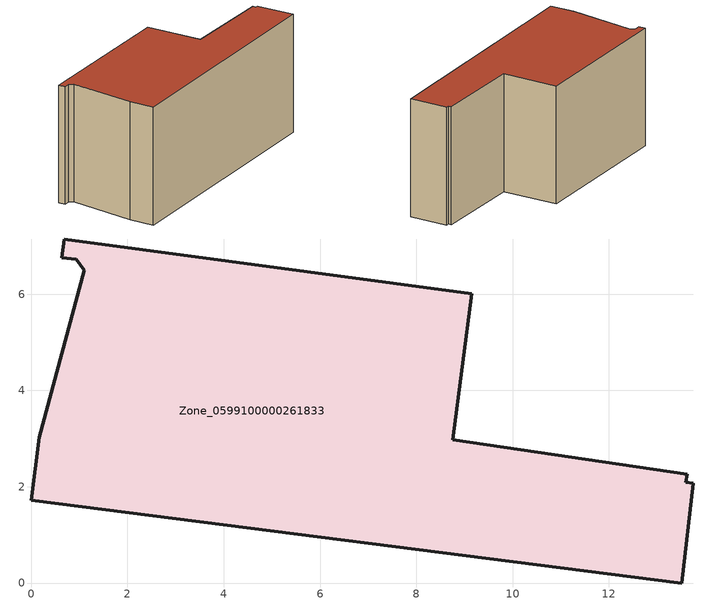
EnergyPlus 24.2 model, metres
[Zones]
Zone_0599100000261833
 floor ground (C_G): 0.64,6.75 0.69,7.14 9.15,6 8.76,2.97 13.62,2.26 13.6,2.09 13.75,2.07 13.51,0 0,1.72 0.17,3.03 1.1,6.49 0.94,6.72 z0
 wall outside (C_F): 0.69,7.14 0.64,6.75 0.94,6.72 1.1,6.49 0.17,3.03 0,1.72 13.51,0 13.75,2.07 13.6,2.09 13.62,2.26 8.76,2.97 9.15,6 0.69,7.14 z0:6.36
 roof outside (C_R): 8.76,2.97 9.15,6 0.69,7.14 0.64,6.75 0.94,6.72 1.1,6.49 0.17,3.03 0,1.72 13.51,0 13.75,2.07 13.6,2.09 13.62,2.26 z6.36
[BUILDING]
Pand.0599100000261833: North Axis=0; Terrain=City; Loads Convergence Tolerance Value=0.04; Temperature Convergence Tolerance Value=0.4; Solar Distribution=FullExterior; Maximum Number of Warmup Days=25; Minimum Number of Warmup Days=1
[Site:Location]
Rotterdam.The.Hague.AP_ZH_NLD Design_Conditions: Latitude=51.96; Longitude=4.45; Time Zone=1; Elevation=-4.5
[SITE:GROUNDTEMPERATURE:BUILDINGSURFACE]
18, 18, 18, 18, 18, 18, 18, 18, 18, 18, 18, 18
[MATERIAL] Thermal Absorptance=0.9; Solar Absorptance=0.7; Visible Absorptance=0.7
Name | Roughness | Thickness | Conductivity | Density | Specific Heat
G.TI.1946 | MediumSmooth | 0.15 | 1 | 540 | 1210
F.TI.1946 | Rough | 0.3 | 0.857143 | 1920 | 840
R.TI.1946 | MediumRough | 0.2 | 0.1 | 1500 | 1000
[CONSTRUCTION]
C_G: G.TI.1946
C_F: F.TI.1946
C_R: R.TI.1946
[ZONE]
Zone_0599100000261833: Type=1; Multiplier=1; Ceiling Height=Autocalculate; Volume=Autocalculate; Floor Area=autocalculate; Part of Total Floor Area=Yes
[ZONEINFILTRATION:DESIGNFLOWRATE]
Infil_Zone_0599100000261833: Zone or ZoneList or Space or SpaceList=Zone_0599100000261833; Schedule=AlwaysOn; Design Flow Rate Calculation Method=Flow/Area; Flow Rate per Floor Area=0.003; Constant Term Coefficient=1; Temperature Term Coefficient=0; Velocity Term Coefficient=0; Velocity Squared Term Coefficient=0
[HVACTEMPLATE:ZONE:IDEALLOADSAIRSYSTEM]
Zone_0599100000261833: Maximum Heating Supply Air Temperature=50; Minimum Cooling Supply Air Temperature=13; Maximum Heating Supply Air Humidity Ratio=0.0156; Minimum Cooling Supply Air Humidity Ratio=0.0077; Heating Limit=NoLimit; Cooling Limit=NoLimit; Dehumidification Control Type=ConstantSensibleHeatRatio; Cooling Sensible Heat Ratio=0.7; Dehumidification Setpoint=60; Humidification Control Type=None; Humidification Setpoint=30; Outdoor Air Method=None; Outdoor Air Flow Rate per Person=0.00944; Outdoor Air Flow Rate per Zone Floor Area=0; Outdoor Air Flow Rate per Zone=0; Demand Controlled Ventilation Type=None; Outdoor Air Economizer Type=NoEconomizer; Heat Recovery Type=None; Sensible Heat Recovery Effectiveness=0.7; Latent Heat Recovery Effectiveness=0.65
[ZONECONTROL:THERMOSTAT]
ThermostatControl_Zone_0599100000261833: Zone or ZoneList=Zone_0599100000261833; Control Type Schedule=DualSetpointControlType; Control 1=Thermostat_Zone_0599100000261833; Temperature Difference Between Cutout And Setpoint=0
[THERMOSTATSETPOINT:DUALSETPOINT]
Thermostat_Zone_0599100000261833: Heating Setpoint Temperature Schedule=HeatingSetpoint_Zone_0599100000261833; Cooling Setpoint Temperature Schedule=CoolingSetpoint_Zone_0599100000261833
[SCHEDULE:COMPACT]
HeatingSetpoint_Zone_0599100000261833: Through: 12/31, For: AllDays, Until: 24:00, 21
CoolingSetpoint_Zone_0599100000261833: Through: 12/31, For: AllDays, Until: 24:00, 24
DualSetpointControlType: Through: 12/31, For: AllDays, Until: 24:00, 4
AlwaysOn: Through: 12/31, For: AllDays, Until: 24:00, 1
